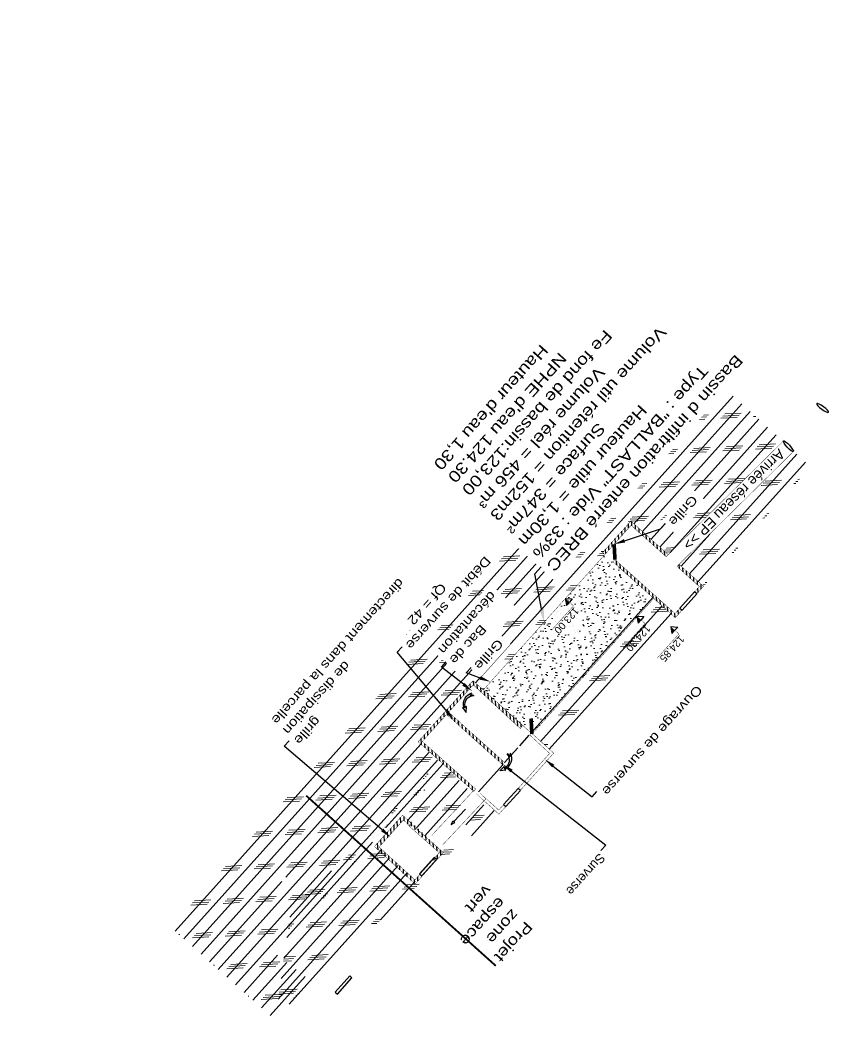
# Model space of a CAD drawing. Header units: metres. Extents: x -2858 to 512, y -1995 to 1252.
# Drawn here: x -338.66 to -316.44, y 305.36 to 332.83 of the extents above; entities that cross this region are included whole.
import ezdxf
from ezdxf import colors
from ezdxf.entities.mleader import LeaderData, LeaderLine
from ezdxf.enums import TextEntityAlignment as Align
from ezdxf.math import Vec2, Vec3

# ---------------------------------------------------------------- set-up
doc = ezdxf.new("R2010")
doc.units = ezdxf.units.M
doc.linetypes.add('CACHE', pattern=[0.375, 0.25, -0.125])
doc.linetypes.add('TN', pattern=[6.25, 5, -1.25])
for name, color, linetype in [('0203 LIMITE PROJET', 1, 'LIMITE PAZ'), ('0205 PROFIL AUTRE', 8, 'Continuous'), ('0205 PROFIL HACH', 9, 'Continuous'), ('0205 PROFIL PROJET', 4, 'Continuous'), ('0205 PROFIL RESEAUX', 35, 'Continuous'), ('0205 PROFIL TN', 3, 'TN'), ('0205 PROFIL TXT', 7, 'Continuous')]:
    doc.layers.add(name, color=color, linetype=linetype)
doc.styles.add('ARIAL', font='arial.ttf')
doc.styles.add('titre', font='arial.ttf', dxfattribs={"width": 1.2})
doc.linetypes.add('LIMITE PAZ', pattern='A,5,-1.5,5,-1.5,[200,cerretti.shx,S=1,R=45,X=0.75,Y=0],-2.5', length=15.5)
pattern_1 = [(273.0870726257, (-1059254.15954, 3501555.51431), (0.095111777625, 0.0051295474494), [])]

# ---------------------------------------------------------------- blocks, each defined once
blk = doc.blocks.new('COTE-Z')
at = {"linetype": 'ByBlock', "lineweight": -2}
blk.add_hatch(color=0, dxfattribs=at).paths.add_polyline_path([(1.2, 1.5), (0, 1.5), (0, 0)])
at = {"color": 0, "linetype": 'ByBlock', "lineweight": -2, "const_width": 0.1, "flags": 128}
blk.add_lwpolyline([(0, 1.5), (0, 3), (9, 3)], dxfattribs=at)
at = {"color": 0, "linetype": 'ByBlock', "lineweight": -2, "flags": 128}
for points in [[(0, 0), (-1.2, 1.5), (0, 1.5)], [(0, 0), (1.2, 1.5), (0, 1.5)]]:
    blk.add_lwpolyline(points, dxfattribs=at)
at = {"color": 0, "linetype": 'ByBlock', "lineweight": -2, "style": 'ARIAL'}
blk.add_attdef('ALT', (0, 3.34), '', height=2, dxfattribs=at)
blk = doc.blocks.new('Dévers')
at = {"color": 0, "linetype": 'ByBlock', "lineweight": -2, "ltscale": 250}
for p, q in [((-2.34, 0), (2.34, 0)), ((3.46, 0), (2.34, 0.3)), ((2.34, -0.3), (2.34, 0.3)), ((3.46, 0), (2.34, -0.3))]:
    blk.add_line(p, q, dxfattribs=at)
at = {"color": 0, "linetype": 'ByBlock', "lineweight": -2, "style": 'ARIAL'}
blk.add_attdef('DEVERS', text='', height=1.8, dxfattribs=at).set_placement((0, 0), align=Align.BOTTOM_CENTER)

msp = doc.modelspace()

# ---------------------------------------------------------------- hatches: boundary and pattern name
at = {"layer": '0205 PROFIL HACH', "lineweight": 0}
h = msp.add_hatch(dxfattribs=at)
h.set_pattern_fill('CORK', color=253, scale=0.1, angle=-131.9129, style=0)
h.set_pattern_definition([(228.08707, (-257.1676, 591.5636), (0.23627107, -0.21209015), []), (3.08707, (-257.3918, 591.5515), (-0.0483619, 0.8967228), [0.449013, -0.449013]), (3.08707, (-257.4448, 591.4924), (-0.0483619, 0.8967228), [0.449013, -0.449013]), (3.08707, (-257.4978, 591.4334), (-0.0483619, 0.8967228), [0.449013, -0.449013])])
edge = h.paths.add_edge_path(flags=16)
edge.add_arc((-331.48, 309.283), 0.12, 0, 360)
h.paths.add_polyline_path([(-334.558, 307.942), (-331.65, 305.362), (-330.676, 306.447), (-331.75, 307.267), (-330.975, 308.13), (-330.551, 308.423), (-328.902, 310.398), (-328.12, 311.105), (-327.618, 311.722), (-327.546, 311.657), (-327.074, 312.39), (-327.721, 313.007), (-326.946, 313.87), (-326.216, 314.683), (-325.933, 314.429), (-322.593, 318.15), (-322.653, 318.204), (-321.878, 319.067), (-320.853, 318.147), (-317.696, 321.263), (-320.405, 323.708)])
h = msp.add_hatch(dxfattribs=at)
h.set_pattern_fill('CORK', color=253, scale=0.1, angle=-131.9129, style=0)
h.set_pattern_definition([(228.08707, (-257.05597, 591.46338), (0.23627107, -0.21209015), []), (3.08707, (-257.28015, 591.4513), (-0.048362, 0.8967228), [0.449013, -0.449013]), (3.08707, (-257.3332, 591.3922), (-0.048362, 0.8967228), [0.449013, -0.449013]), (3.08707, (-257.3862, 591.33315), (-0.048362, 0.8967228), [0.449013, -0.449013])])
h.paths.add_polyline_path([(-319.883, 317.277), (-316.936, 320.56), (-317.408, 320.985), (-320.555, 317.879)])
at = {"layer": '0205 PROFIL HACH'}
h = msp.add_hatch(dxfattribs=at)
h.set_pattern_fill('ANSI31', color=256, scale=0.03, angle=-131.9129, style=0)
h.set_pattern_definition(pattern_1)
h.paths.add_polyline_path([(-320.853, 318.147), (-321.878, 319.067), (-322.653, 318.204), (-322.593, 318.15), (-322.54, 318.21), (-321.872, 318.954), (-320.91, 318.091)])
h = msp.add_hatch(dxfattribs=at)
h.set_pattern_fill('ANSI31', color=256, scale=0.03, angle=-131.9129, style=0)
h.set_pattern_definition(pattern_1)
h.paths.add_polyline_path([(-320.555, 317.879), (-319.883, 317.277), (-320.658, 316.413), (-322.37, 317.95), (-322.316, 318.009), (-320.664, 316.526), (-319.996, 317.27), (-320.612, 317.823)])
h.paths.add_polyline_path([(-320.471, 316.622), (-320.07, 317.068), (-320.13, 317.122), (-320.531, 316.675)], flags=16)
at = {"layer": '0205 PROFIL HACH', "lineweight": 0}
h = msp.add_hatch(dxfattribs=at)
h.set_pattern_fill('CORK', color=253, scale=0.1, angle=-131.9129, style=0)
h.set_pattern_definition([(228.087072626, (545883.57885, 763741.05154), (0.23627106905, -0.21209015048), []), (3.08707263, (545883.3547, 763741.03945), (-0.048361858, 0.8967228264), [0.449013, -0.449013]), (3.08707263, (545883.3016, 763740.9804), (-0.048361858, 0.8967228264), [0.449013, -0.449013]), (3.08707263, (545883.2486, 763740.9213), (-0.048361858, 0.8967228264), [0.449013, -0.449013])])
h.paths.add_polyline_path([(-323.998, 312.693), (-320.658, 316.413), (-321.251, 316.945), (-324.591, 313.224)])
at = {"layer": '0205 PROFIL HACH'}
h = msp.add_hatch(dxfattribs=at)
h.set_pattern_fill('ANSI31', color=256, scale=0.03, angle=-131.9129, style=0)
h.set_pattern_definition([(273.0870726257, (-372616.40463, 2912226.91679), (0.095111777625, 0.0051295474494), [])])
h.paths.add_polyline_path([(-325.399, 312.374), (-325.346, 312.434), (-326.603, 313.563), (-326.657, 313.503)])
at = {"layer": '0205 PROFIL HACH', "lineweight": 0}
h = msp.add_hatch(dxfattribs=at)
h.set_pattern_fill('CORK', color=253, scale=0.1, angle=-131.9129, style=0)
h.set_pattern_definition([(228.087072626, (545878.73415, 763735.6545), (0.23627106905, -0.21209015048), []), (3.08707263, (545878.51, 763735.6424), (-0.048361858, 0.8967228264), [0.449013, -0.449013]), (3.08707263, (545878.45695, 763735.5833), (-0.048361858, 0.8967228264), [0.449013, -0.449013]), (3.08707263, (545878.4039, 763735.5243), (-0.048361858, 0.8967228264), [0.449013, -0.449013])])
h.paths.add_polyline_path([(-328.07, 310.94), (-327.449, 310.327), (-326.243, 311.592), (-327.14, 312.486), (-329.005, 310.44)])
h = msp.add_hatch(dxfattribs=at)
h.set_pattern_fill('CORK', color=253, scale=0.1, angle=-131.9129, style=0)
h.set_pattern_definition([(228.087072626, (545877.59062, 763734.3806), (0.23627106905, -0.21209015048), []), (3.08707263, (545877.3664, 763734.3685), (-0.048361858, 0.8967228264), [0.449013, -0.449013]), (3.08707263, (545877.3134, 763734.3094), (-0.048361858, 0.8967228264), [0.449013, -0.449013]), (3.08707263, (545877.2604, 763734.2504), (-0.048361858, 0.8967228264), [0.449013, -0.449013])])
h.paths.add_polyline_path([(-331.632, 305.456), (-325.553, 311.073), (-325.934, 311.277), (-327.342, 309.653), (-327.799, 309.177), (-329.109, 310.367), (-331.213, 308.458)])
at = {"layer": '0205 PROFIL HACH'}
h = msp.add_hatch(dxfattribs=at)
h.set_pattern_fill('ANSI31', color=256, scale=0.03, angle=-131.9129, style=0)
h.set_pattern_definition([(273.0870726257, (-1059251.86651, 3501558.71336), (0.095111777625, 0.0051295474494), [])])
h.paths.add_polyline_path([(-327.9, 310.751), (-328.146, 310.991), (-328.921, 310.128), (-327.804, 309.097), (-327.671, 309.246), (-327.03, 309.96), (-327.951, 310.841), (-328.005, 310.782), (-327.142, 309.954), (-327.708, 309.324), (-327.81, 309.21), (-328.795, 310.114), (-328.127, 310.858), (-327.953, 310.692)])
h.paths.add_polyline_path([(-327.649, 309.271), (-327.248, 309.717), (-327.307, 309.77), (-327.708, 309.324)], flags=17)
at = {"layer": '0205 PROFIL RESEAUX', "lineweight": 0, "true_color": 0xffffc1}
h = msp.add_hatch(dxfattribs=at)
h.set_pattern_fill('AR-SAND', color=254, scale=0.006, angle=-131.9129, style=0)
h.set_pattern_definition([(133.74883, (0, 0), (-0.2908583, -0.04150574), [0, -0.231648, 0, -0.25908, 0, -0.24765]), (103.74883, (0, 0), (-0.45689713, 0.22129708), [0, -0.124968, 0, -0.208788, 0, -0.08001]), (63.74883, (0.0204, -0.18634), (-0.0525153, 0.47168178), [0, -0.0762, 0, -0.27432, 0, -0.35814]), (53.74883, (0.0204, -0.18634), (-0.1828292, 0.44085283), [0, -0.0381, 0, -0.179832, 0, -0.20574])])
h.paths.add_polyline_path([(-322.593, 318.15), (-325.933, 314.429), (-324.591, 313.224), (-321.251, 316.945)])

# ---------------------------------------------------------------- linework, layer by layer
at = {"layer": '0203 LIMITE PROJET', "const_width": 0.05, "flags": 128}
msp.add_lwpolyline([(-330.798, 311.525), (-325.589, 306.849)], dxfattribs=at)
at = {"layer": '0205 PROFIL AUTRE'}
for centre, major_axis, start_param, end_param in [((-325.305, 312.562), (-0.037, -0.109), 2.277808, 3.217054), ((-325.58, 312.697), (-0.372, 0.128), 3.233274, 3.45719)]:
    msp.add_ellipse(centre, major_axis=major_axis, ratio=1, start_param=start_param, end_param=end_param, dxfattribs=at)
at = {"layer": '0205 PROFIL HACH', "color": 252, "const_width": 0.01}
msp.add_lwpolyline([(-327.9, 310.751), (-328.146, 310.991), (-328.921, 310.128), (-327.804, 309.097), (-327.671, 309.246), (-327.03, 309.96), (-327.926, 310.757), (-327.979, 310.698), (-327.142, 309.954), (-327.708, 309.324), (-327.81, 309.21), (-328.795, 310.114), (-328.127, 310.858), (-327.953, 310.692)], close=True, dxfattribs=at)
at = {"layer": '0205 PROFIL HACH', "color": 252}
msp.add_lwpolyline([(-329.942, 306.072), (-329.541, 306.518), (-329.6, 306.571), (-330.001, 306.125)], close=True, dxfattribs=at)
at = {"layer": '0205 PROFIL PROJET', "color": 0}
msp.add_lwpolyline([(-327.621, 309.326), (-327.221, 309.772), (-327.28, 309.826), (-327.681, 309.379)], close=True, dxfattribs=at)
at = {"layer": '0205 PROFIL RESEAUX', "color": 144, "const_width": 0.01}
for points in [[(-317.689, 321.269), (-320.91, 318.091)], [(-317.408, 320.985), (-320.612, 317.823)], [(-327.346, 310.437), (-326.182, 311.684)], [(-327.049, 310.17), (-325.88, 311.421)]]:
    msp.add_lwpolyline(points, dxfattribs=at)
at = {"layer": '0205 PROFIL RESEAUX', "color": 142, "const_width": 0.01}
msp.add_lwpolyline([(-322.593, 318.15), (-325.933, 314.429), (-324.591, 313.224), (-321.251, 316.945), (-322.37, 317.95)], dxfattribs=at)
at = {"layer": '0205 PROFIL RESEAUX', "color": 144, "extrusion": (0, 0, -1)}
msp.add_ellipse((-316.611, 322.175), major_axis=(0.161, -0.119), ratio=0.202257, dxfattribs=at)
at = {"layer": '0205 PROFIL RESEAUX', "color": 144}
msp.add_ellipse((-317.553, 321.123), major_axis=(0.136, -0.147), ratio=0.202257, dxfattribs=at)
at = {"layer": '0205 PROFIL TN', "color": 5, "flags": 128}
msp.add_lwpolyline([(-324.932, 312.895), (-324.669, 313.187)], dxfattribs=at)
at = {"layer": '0205 PROFIL TXT', "const_width": 0.01}
for points in [[(-320.853, 318.147), (-321.878, 319.067), (-322.653, 318.204), (-322.593, 318.15), (-322.54, 318.21), (-321.872, 318.954), (-320.91, 318.091)], [(-320.555, 317.879), (-319.883, 317.277), (-320.658, 316.413), (-322.37, 317.95), (-322.316, 318.009), (-320.664, 316.526), (-319.996, 317.27), (-320.612, 317.823)]]:
    msp.add_lwpolyline(points, close=True, dxfattribs=at)
at = {"layer": '0205 PROFIL TXT', "linetype": 'CACHE', "ltscale": 0.5, "const_width": 0.1}
for points in [[(-322.316, 318.009), (-322.339, 318.433)], [(-324.598, 313.221), (-324.621, 313.645)]]:
    msp.add_lwpolyline(points, dxfattribs=at)
at = {"layer": '0205 PROFIL TXT'}
msp.add_lwpolyline([(-320.471, 316.622), (-320.07, 317.068), (-320.13, 317.122), (-320.531, 316.675)], close=True, dxfattribs=at)

# ---------------------------------------------------------------- block references
at = {"layer": '0205 PROFIL RESEAUX', "color": 144, "xscale": 0.09999999999999999, "yscale": 0.09999999999999999, "zscale": 0.09999999999999999, "rotation": 226.9778956069967}
msp.add_blockref('Dévers', (-326.581, 310.983), dxfattribs=at)

# ---------------------------------------------------------------- texts
at = {"layer": '0205 PROFIL RESEAUX', "color": 144, "insert": (-317.619, 320.876), "char_height": 0.28, "attachment_point": 1, "rotation": 224.7473, "style": 'titre'}
msp.add_mtext_dynamic_manual_height_columns('{\\fArial|b0|i0|c0|p34;Arrivée réseau EP >>}', width=4.39732, gutter_width=12.5, heights=[0], dxfattribs=at)

# ---------------------------------------------------------------- next in the draw order: leaders
at = {"layer": '0205 PROFIL TXT', "lineweight": 0}
ml = msp.add_multileader_mtext('Standard', dxfattribs=at)
ml.set_content('Grille', color=256, style='titre')
ml.set_leader_properties()
ml.build(insert=Vec2(0, 0))
ml.multileader.update_dxf_attribs({"text_left_attachment_type": 7, "text_right_attachment_type": 7, "dogleg_length": 2, "arrow_head_size": 0.3, "scale": 0.1})
ctx = ml.context
ctx.base_point, ctx.scale, ctx.char_height, ctx.arrow_head_size, ctx.landing_gap_size, ctx.plane_origin, ctx.plane_x_axis, ctx.plane_y_axis = Vec3(-320.171, 319.848), 0.1, 0.25, 0.3, 0.1, Vec3(-328.548, 311.271), Vec3(-0.668, -0.744161), Vec3(0.744161, -0.668)
ctx.left_attachment, ctx.right_attachment, ctx.text_align_type = 7, 7, 2
notes = []
notes.append((ctx, [(1, (1, 1, 0), (-321.065, 318.852), (0.668, 0.744161), 0.2, [(0, [(-322.339, 318.433)], 0, [])])]))
ctx.mtext.insert, ctx.mtext.text_direction, ctx.mtext.rotation, ctx.mtext.alignment, ctx.mtext.flow_direction = Vec3(-320.675, 318.905), Vec3(-0.668, -0.744161), -0.001304, 3, 5
ctx.mtext.has_bg_fill, ctx.mtext.bg_color, ctx.mtext.bg_scale_factor, ctx.mtext.bg_transparency, ctx.mtext.use_window_bg_color = 1, -1027028792, 1.5, 0, 1
ml = msp.add_multileader_mtext('Standard', dxfattribs=at)
ml.set_content('Débit de surverse\\PQf = 42 l/s', color=256, style='titre')
ml.set_leader_properties()
ml.build(insert=Vec2(0, 0))
ml.multileader.update_dxf_attribs({"text_left_attachment_type": 7, "text_right_attachment_type": 7, "dogleg_length": 2, "arrow_head_size": 0.3, "scale": 0.1})
ctx = ml.context
ctx.base_point, ctx.scale, ctx.char_height, ctx.arrow_head_size, ctx.landing_gap_size, ctx.plane_origin, ctx.plane_x_axis, ctx.plane_y_axis = Vec3(-325.868, 318.172), 0.1, 0.25, 0.3, 0.1, Vec3(-333.24, 307.638), Vec3(-0.668, -0.744161), Vec3(0.744161, -0.668)
ctx.left_attachment, ctx.right_attachment, ctx.text_align_type = 7, 7, 2
notes.append((ctx, [(1, (1, 1, 0), (-328.296, 315.467), (0.668, 0.744161), 0.2, [(0, [(-326.737, 313.605)], 0, [])])]))
ctx.mtext.insert, ctx.mtext.text_direction, ctx.mtext.rotation, ctx.mtext.alignment, ctx.mtext.flow_direction = Vec3(-327.895, 315.511), Vec3(-0.668, -0.744161), -0.001304, 3, 5
ctx.mtext.has_bg_fill, ctx.mtext.bg_color, ctx.mtext.bg_scale_factor, ctx.mtext.bg_transparency, ctx.mtext.use_window_bg_color = 1, -1027028792, 1.5, 0, 1
ml = msp.add_multileader_mtext('Standard', dxfattribs=at)
ml.set_content('{\\fArial|b0|i0|c0|p34;Surverse}', color=256, style='titre')
ml.set_leader_properties()
ml.build(insert=Vec2(0, 0))
ml.multileader.update_dxf_attribs({"text_left_attachment_type": 7, "text_right_attachment_type": 7, "dogleg_length": 2, "arrow_head_size": 0.3, "scale": 0.1})
ctx = ml.context
ctx.base_point, ctx.scale, ctx.char_height, ctx.arrow_head_size, ctx.landing_gap_size, ctx.plane_origin, ctx.plane_x_axis, ctx.plane_y_axis = Vec3(-322.702, 310.018), 0.1, 0.25, 0.3, 0.1, Vec3(-329.265, 302.579), Vec3(-0.668, -0.744161), Vec3(0.744161, -0.668)
ctx.left_attachment, ctx.right_attachment, ctx.text_align_type = 7, 7, 2
notes.append((ctx, [(0, (1, 1, 0), (-322.569, 310.167), (-0.668, -0.744161), 0.2, [(0, [(-325.392, 312.386)], 0, [])])]))
ctx.mtext.insert, ctx.mtext.text_direction, ctx.mtext.rotation, ctx.mtext.alignment, ctx.mtext.flow_direction = Vec3(-323.493, 308.756), Vec3(-0.668, -0.744161), -0.001304, 3, 5
ctx.mtext.has_bg_fill, ctx.mtext.bg_color, ctx.mtext.bg_scale_factor, ctx.mtext.bg_transparency, ctx.mtext.use_window_bg_color = 1, -1027028792, 1.5, 0, 1
for ctx, leaders in notes:
    for number, flags, end, landing, length, lines in leaders:
        leader = LeaderData()
        leader.index, (leader.has_last_leader_line, leader.has_dogleg_vector, leader.attachment_direction) = number, flags
        leader.last_leader_point, leader.dogleg_vector, leader.dogleg_length = Vec3(end), Vec3(landing), length
        for number, points, colour, breaks in lines:
            line = LeaderLine()
            line.index, line.vertices, line.color, line.breaks = number, Vec3.list(points), colors.encode_raw_color(colour), breaks
            leader.lines.append(line)
        ctx.leaders.append(leader)

# ---------------------------------------------------------------- next in the draw order: linework, layer by layer
at = {"layer": '0205 PROFIL AUTRE'}
for p, q in [((-326.501, 313.95), (-326.407, 313.81)), ((-326.461, 313.942), (-326.501, 313.95)), ((-326.467, 313.963), (-326.461, 313.942)), ((-326.428, 313.951), (-326.434, 313.973)), ((-326.398, 313.978), (-326.428, 313.951)), ((-326.407, 313.81), (-326.398, 313.978)), ((-325.482, 312.205), (-325.362, 312.323)), ((-325.315, 312.227), (-325.482, 312.205)), ((-325.362, 312.323), (-325.362, 312.283)), ((-325.362, 312.283), (-325.342, 312.292)), ((-325.327, 312.261), (-325.347, 312.252)), ((-325.347, 312.252), (-325.315, 312.227))]:
    msp.add_line(p, q, dxfattribs=at)
for centre, major_axis, start_param, end_param in [((-325.459, 312.509), (-0.08, -0.233), 0.826289, 2.633263), ((-325.464, 312.544), (-0.297, 0.102), 2.353551, 3.96135)]:
    msp.add_ellipse(centre, major_axis=major_axis, ratio=1, start_param=start_param, end_param=end_param, dxfattribs=at)
at = {"layer": '0205 PROFIL PROJET', "color": 0, "const_width": 0.01}
msp.add_lwpolyline([(-325.399, 312.374), (-325.346, 312.434), (-326.603, 313.563), (-326.657, 313.503)], close=True, dxfattribs=at)
at = {"layer": '0205 PROFIL PROJET', "color": 0}
msp.add_lwpolyline([(-325.316, 311.225), (-324.915, 311.671), (-324.975, 311.725), (-325.375, 311.278)], close=True, dxfattribs=at)
at = {"layer": '0205 PROFIL TN', "color": 5, "flags": 128}
for points in [[(-325.346, 312.434), (-324.985, 312.836)], [(-325.399, 312.374), (-326.067, 311.63)]]:
    msp.add_lwpolyline(points, dxfattribs=at)

# ---------------------------------------------------------------- next in the draw order: texts
at = {"layer": '0203 LIMITE PROJET', "insert": (-324.553, 307.897), "char_height": 0.3, "attachment_point": 1, "rotation": 228.0871, "style": 'titre'}
msp.add_mtext_dynamic_manual_height_columns('Projet\\Pzone espace vert', width=1.08118, gutter_width=12.5, heights=[0], dxfattribs=at)

# ---------------------------------------------------------------- next in the draw order: leaders
at = {"layer": '0205 PROFIL TXT', "lineweight": 0}
ml = msp.add_multileader_mtext('Standard', dxfattribs=at)
ml.set_content('Grille', color=256, style='titre')
ml.set_leader_properties()
ml.build(insert=Vec2(0, 0))
ml.multileader.update_dxf_attribs({"text_left_attachment_type": 7, "text_right_attachment_type": 7, "dogleg_length": 2, "arrow_head_size": 0.3, "scale": 0.1})
ctx = ml.context
ctx.base_point, ctx.scale, ctx.char_height, ctx.arrow_head_size, ctx.landing_gap_size, ctx.plane_origin, ctx.plane_x_axis, ctx.plane_y_axis = Vec3(-325.51, 315.897), 0.1, 0.25, 0.3, 0.1, Vec3(-331.941, 307.491), Vec3(-0.668, -0.744161), Vec3(0.744161, -0.668)
ctx.left_attachment, ctx.right_attachment, ctx.text_align_type = 7, 7, 2
notes = []
notes.append((ctx, [(1, (1, 1, 0), (-326.404, 314.901), (0.668, 0.744161), 0.2, [(0, [(-325.733, 314.653)], 0, [])])]))
ctx.mtext.insert, ctx.mtext.text_direction, ctx.mtext.rotation, ctx.mtext.alignment, ctx.mtext.flow_direction = Vec3(-326.014, 314.954), Vec3(-0.668, -0.744161), -0.001304, 3, 5
ctx.mtext.has_bg_fill, ctx.mtext.bg_color, ctx.mtext.bg_scale_factor, ctx.mtext.bg_transparency, ctx.mtext.use_window_bg_color = 1, -1027028792, 1.5, 0, 1
ml = msp.add_multileader_mtext('Standard', dxfattribs=at)
ml.set_content('Ouvrage de surverse', color=256, style='titre')
ml.set_leader_properties()
ml.build(insert=Vec2(0, 0))
ml.multileader.update_dxf_attribs({"text_left_attachment_type": 7, "text_right_attachment_type": 7, "dogleg_length": 2, "arrow_head_size": 0.3, "scale": 0.1})
ctx = ml.context
ctx.base_point, ctx.scale, ctx.char_height, ctx.arrow_head_size, ctx.landing_gap_size, ctx.plane_origin, ctx.plane_x_axis, ctx.plane_y_axis = Vec3(-320.089, 314.674), 0.1, 0.25, 0.3, 0.1, Vec3(-320.696, 300.909), Vec3(-0.668, -0.744161), Vec3(0.744161, -0.668)
ctx.left_attachment, ctx.right_attachment, ctx.text_align_type = 7, 7, 2
notes.append((ctx, [(1, (1, 1, 0), (-322.946, 311.492), (0.668, 0.744161), 0.2, [(0, [(-324.244, 312.523)], 0, [])])]))
ctx.mtext.insert, ctx.mtext.text_direction, ctx.mtext.rotation, ctx.mtext.alignment, ctx.mtext.flow_direction = Vec3(-322.505, 311.499), Vec3(-0.668, -0.744161), -0.001304, 3, 5
ctx.mtext.has_bg_fill, ctx.mtext.bg_color, ctx.mtext.bg_scale_factor, ctx.mtext.bg_transparency, ctx.mtext.use_window_bg_color = 1, -1027028792, 1.5, 0, 1
for ctx, leaders in notes:
    for number, flags, end, landing, length, lines in leaders:
        leader = LeaderData()
        leader.index, (leader.has_last_leader_line, leader.has_dogleg_vector, leader.attachment_direction) = number, flags
        leader.last_leader_point, leader.dogleg_vector, leader.dogleg_length = Vec3(end), Vec3(landing), length
        for number, points, colour, breaks in lines:
            line = LeaderLine()
            line.index, line.vertices, line.color, line.breaks = number, Vec3.list(points), colors.encode_raw_color(colour), breaks
            leader.lines.append(line)
        ctx.leaders.append(leader)

# ---------------------------------------------------------------- next in the draw order: linework, layer by layer
at = {"layer": '0205 PROFIL PROJET', "color": 0, "const_width": 0.01}
msp.add_lwpolyline([(-325.915, 311.379), (-325.987, 311.45), (-325.763, 311.25), (-325.503, 311.016), (-323.998, 312.693), (-324.615, 313.25), (-324.657, 313.192), (-324.111, 312.686), (-325.509, 311.129), (-325.71, 311.31), (-325.933, 311.51), (-325.861, 311.438)], close=True, dxfattribs=at)

# ---------------------------------------------------------------- next in the draw order: leaders
at = {"layer": '0205 PROFIL TXT', "lineweight": 0}
ml = msp.add_multileader_mtext('Standard', dxfattribs=at)
ml.set_content('Bac de\\Pdécantation', color=256, style='titre')
ml.set_leader_properties()
ml.build(insert=Vec2(0, 0))
ml.multileader.update_dxf_attribs({"text_left_attachment_type": 7, "text_right_attachment_type": 7, "dogleg_length": 2, "arrow_head_size": 0.3, "scale": 0.1})
ctx = ml.context
ctx.base_point, ctx.scale, ctx.char_height, ctx.arrow_head_size, ctx.landing_gap_size, ctx.plane_origin, ctx.plane_x_axis, ctx.plane_y_axis = Vec3(-325.396, 316.931), 0.1, 0.25, 0.3, 0.1, Vec3(-331.635, 308.198), Vec3(-0.668, -0.744161), Vec3(0.744161, -0.668)
ctx.left_attachment, ctx.right_attachment, ctx.text_align_type = 7, 7, 2
notes = []
notes.append((ctx, [(1, (1, 1, 0), (-327.082, 315.053), (0.668, 0.744161), 0.2, [(0, [(-326.243, 314.401)], 0, [])])]))
ctx.mtext.insert, ctx.mtext.text_direction, ctx.mtext.rotation, ctx.mtext.alignment, ctx.mtext.flow_direction = Vec3(-326.692, 315.106), Vec3(-0.668, -0.744161), -0.001304, 3, 5
ctx.mtext.has_bg_fill, ctx.mtext.bg_color, ctx.mtext.bg_scale_factor, ctx.mtext.bg_transparency, ctx.mtext.use_window_bg_color = 1, -1027028792, 1.5, 0, 1
for ctx, leaders in notes:
    for number, flags, end, landing, length, lines in leaders:
        leader = LeaderData()
        leader.index, (leader.has_last_leader_line, leader.has_dogleg_vector, leader.attachment_direction) = number, flags
        leader.last_leader_point, leader.dogleg_vector, leader.dogleg_length = Vec3(end), Vec3(landing), length
        for number, points, colour, breaks in lines:
            line = LeaderLine()
            line.index, line.vertices, line.color, line.breaks = number, Vec3.list(points), colors.encode_raw_color(colour), breaks
            leader.lines.append(line)
        ctx.leaders.append(leader)

# ---------------------------------------------------------------- next in the draw order: hatches: boundary and pattern name
at = {"layer": '0205 PROFIL HACH'}
h = msp.add_hatch(dxfattribs=at)
h.set_pattern_fill('ANSI31', color=256, scale=0.03, angle=-131.9129, style=0)
h.set_pattern_definition(pattern_1)
h.paths.add_polyline_path([(-325.933, 314.429), (-326.216, 314.683), (-326.946, 313.87), (-327.721, 313.007), (-326.193, 311.643), (-326.14, 311.703), (-327.608, 313.013), (-326.94, 313.757), (-326.659, 313.51), (-326.605, 313.569), (-326.886, 313.817), (-326.21, 314.57), (-324.913, 313.367), (-324.856, 313.455)])

# ---------------------------------------------------------------- next in the draw order: linework, layer by layer
at = {"layer": '0205 PROFIL AUTRE', "extrusion": (0, 0, -1)}
for centre, major_axis, start_param, end_param in [((-326.165, 314.047), (-0.313, -0.017), -0.216817, 1.390983), ((-325.973, 314.062), (-0.393, -0.021), 0.662906, 0.886822), ((-326.256, 314.178), (0.006, -0.115), 2.849033, 3.788279), ((-326.194, 314.028), (-0.246, -0.013), -0.173282, 1.633691)]:
    msp.add_ellipse(centre, major_axis=major_axis, ratio=1, start_param=start_param, end_param=end_param, dxfattribs=at)
at = {"layer": '0205 PROFIL PROJET', "color": 0, "const_width": 0.01}
msp.add_lwpolyline([(-325.933, 314.429), (-326.216, 314.683), (-326.946, 313.87), (-327.721, 313.007), (-326.193, 311.643), (-326.14, 311.703), (-327.608, 313.013), (-326.94, 313.757), (-326.659, 313.51), (-326.605, 313.569), (-326.886, 313.817), (-326.21, 314.57), (-324.913, 313.367), (-324.856, 313.455)], close=True, dxfattribs=at)

# ---------------------------------------------------------------- next in the draw order: leaders
at = {"layer": '0205 PROFIL TXT'}
ml = msp.add_multileader_mtext('Standard', dxfattribs=at)
ml.set_content('\\pxsm1;Bassin d infiltration enterré BREC{\\H0.16x;\\P}Type : "BALLAST" Vide : 33%\\PHauteur utile = 1,30m\\PSurface = 347m²\\PVolume util rétention = 152m3\\PVolume réel = 456 m³\\PFe fond de bassin:123,00\\PNPHE d\'eau 124.30\\PHauteur d\'eau 1,30', color=256, style='titre')
ml.set_leader_properties()
ml.build(insert=Vec2(0, 0))
ml.multileader.update_dxf_attribs({"has_text_frame": 1, "text_left_attachment_type": 7, "text_right_attachment_type": 7, "dogleg_length": 2, "arrow_head_size": 0.375, "scale": 0.25})
ctx = ml.context
ctx.base_point, ctx.scale, ctx.char_height, ctx.arrow_head_size, ctx.landing_gap_size, ctx.plane_origin, ctx.plane_x_axis, ctx.plane_y_axis = Vec3(-319.007, 323.758), 0.25, 0.3125, 0.375, 0.125, Vec3(-330.957, 318.006), Vec3(-0.668, -0.744161), Vec3(0.744161, -0.668)
ctx.left_attachment, ctx.right_attachment, ctx.text_align_type = 7, 7, 2
notes = []
notes.append((ctx, [(1, (1, 1, 0), (-324.514, 317.623), (0.668, 0.744161), 0.25, [(0, [(-324.263, 316.29)], 0, [])])]))
ctx.mtext.insert, ctx.mtext.text_direction, ctx.mtext.rotation, ctx.mtext.alignment, ctx.mtext.flow_direction = Vec3(-323.985, 317.652), Vec3(-0.668, -0.744161), -0.001304, 3, 5
ctx.mtext.has_bg_fill, ctx.mtext.bg_color, ctx.mtext.bg_scale_factor, ctx.mtext.bg_transparency, ctx.mtext.use_window_bg_color = 1, -1027028792, 1.5, 0, 1
for ctx, leaders in notes:
    for number, flags, end, landing, length, lines in leaders:
        leader = LeaderData()
        leader.index, (leader.has_last_leader_line, leader.has_dogleg_vector, leader.attachment_direction) = number, flags
        leader.last_leader_point, leader.dogleg_vector, leader.dogleg_length = Vec3(end), Vec3(landing), length
        for number, points, colour, breaks in lines:
            line = LeaderLine()
            line.index, line.vertices, line.color, line.breaks = number, Vec3.list(points), colors.encode_raw_color(colour), breaks
            leader.lines.append(line)
        ctx.leaders.append(leader)

# ---------------------------------------------------------------- next in the draw order: linework, layer by layer
at = {"layer": '0205 PROFIL TN', "color": 5, "flags": 128}
msp.add_lwpolyline([(-324.616, 313.247), (-321.276, 316.968)], dxfattribs=at)

# ---------------------------------------------------------------- next in the draw order: block references
at = {"layer": '0205 PROFIL TXT', "xscale": 0.09999999999999998, "yscale": 0.09999999999999998, "zscale": 0.09999999999999998, "rotation": 228.0870726256762}
for p, values in [((-323.679, 316.94), {'ALT': '123,00'}), ((-321.711, 316.454), {'ALT': '124,30'}), ((-320.783, 316.168), {'ALT': '124,85'})]:
    msp.add_blockref('COTE-Z', p, dxfattribs=at).add_auto_attribs(values)

# ---------------------------------------------------------------- next in the draw order: leaders
at = {"layer": '0205 PROFIL TXT', "lineweight": 0}
ml = msp.add_multileader_mtext('Standard', dxfattribs=at)
ml.set_content('grille\\Pde dissipation\\Pdirectement dans la parcelle', color=256, style='titre')
ml.set_leader_properties()
ml.build(insert=Vec2(0, 0))
ml.multileader.update_dxf_attribs({"text_left_attachment_type": 7, "text_right_attachment_type": 7, "dogleg_length": 2, "arrow_head_size": 0.3, "scale": 0.1})
ctx = ml.context
ctx.base_point, ctx.scale, ctx.char_height, ctx.arrow_head_size, ctx.landing_gap_size, ctx.plane_origin, ctx.plane_x_axis, ctx.plane_y_axis = Vec3(-327.654, 317.061), 0.1, 0.25, 0.3, 0.1, Vec3(-335.544, 304.895), Vec3(-0.668, -0.744161), Vec3(0.744161, -0.668)
ctx.left_attachment, ctx.right_attachment, ctx.text_align_type = 7, 7, 2
notes = []
notes.append((ctx, [(1, (1, 1, 0), (-331.401, 312.886), (0.668, 0.744161), 0.2, [(0, [(-328.482, 310.387)], 0, [])])]))
ctx.mtext.insert, ctx.mtext.text_direction, ctx.mtext.rotation, ctx.mtext.alignment, ctx.mtext.flow_direction = Vec3(-330.963, 312.896), Vec3(-0.668, -0.744161), -0.001304, 3, 5
ctx.mtext.has_bg_fill, ctx.mtext.bg_color, ctx.mtext.bg_scale_factor, ctx.mtext.bg_transparency, ctx.mtext.use_window_bg_color = 1, -1027028792, 1.5, 0, 1
for ctx, leaders in notes:
    for number, flags, end, landing, length, lines in leaders:
        leader = LeaderData()
        leader.index, (leader.has_last_leader_line, leader.has_dogleg_vector, leader.attachment_direction) = number, flags
        leader.last_leader_point, leader.dogleg_vector, leader.dogleg_length = Vec3(end), Vec3(landing), length
        for number, points, colour, breaks in lines:
            line = LeaderLine()
            line.index, line.vertices, line.color, line.breaks = number, Vec3.list(points), colors.encode_raw_color(colour), breaks
            leader.lines.append(line)
        ctx.leaders.append(leader)

doc.saveas('drawing.dxf')
